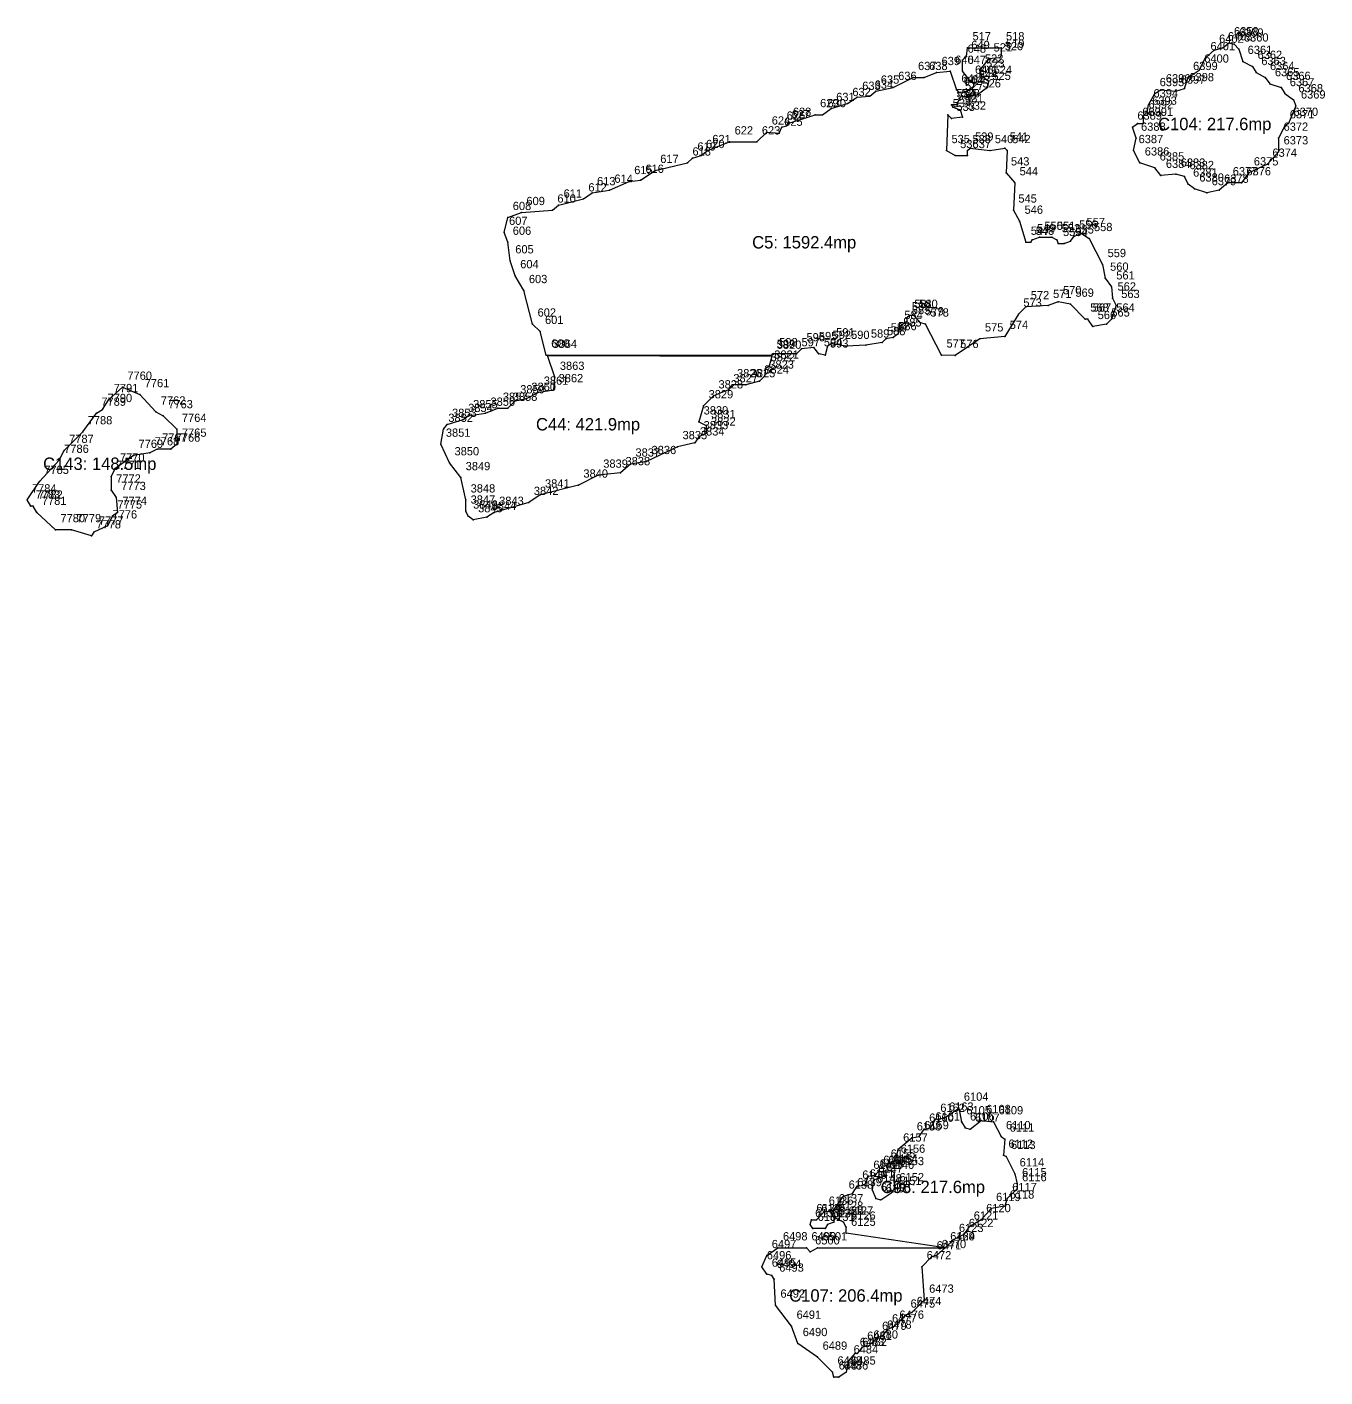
# Model space of a CAD drawing. Header units: metres. Extents: x 390529 to 391464, y 585067 to 585881.
# Drawn here: x 391027.5 to 391184.7, y 585491.4 to 585654.8 of the extents above; entities that cross this region are included whole.
import ezdxf
from ezdxf.enums import TextEntityAlignment as Align

# ---------------------------------------------------------------- set-up
doc = ezdxf.new("R2010")
doc.units = ezdxf.units.M
for name, color, linetype in [('1CC', 1, 'Continuous'), ('NUMERE_PCT', 2, 'Continuous'), ('TEXTE', 7, 'Continuous'), ('VARFURI', 4, 'Continuous')]:
    doc.layers.add(name, color=color, linetype=linetype)

msp = doc.modelspace()

# ---------------------------------------------------------------- linework, layer by layer
at = {"layer": '1CC', "color": 1}
for points in [[(391173.047, 585652.905), (391173.647, 585652.755), (391174.247, 585652.155), (391174.697, 585650.655), (391175.897, 585650.055), (391176.347, 585649.305), (391177.397, 585648.705), (391177.997, 585647.955), (391179.347, 585647.505), (391179.797, 585646.755), (391180.847, 585646.005), (391181.147, 585645.255), (391180.247, 585643.155), (391179.797, 585642.855), (391179.047, 585641.355), (391179.047, 585639.705), (391177.697, 585638.205), (391175.447, 585637.155), (391174.547, 585635.955), (391172.897, 585635.955), (391171.847, 585635.055), (391170.347, 585634.755), (391168.847, 585635.205), (391168.097, 585635.805), (391167.647, 585636.705), (391166.597, 585637.005), (391164.797, 585636.855), (391164.047, 585637.755), (391162.247, 585638.355), (391161.497, 585639.855), (391161.797, 585641.355), (391161.347, 585642.705), (391161.947, 585643.155), (391162.697, 585643.155), (391162.697, 585644.055), (391163.147, 585644.505), (391163.297, 585645.405), (391164.047, 585646.755), (391164.797, 585647.205), (391166.597, 585647.055), (391167.647, 585647.355), (391168.097, 585648.705), (391169.447, 585649.605), (391170.197, 585651.105), (391171.247, 585652.005), (391172.297, 585652.305), (391173.047, 585652.905)], [(391141.397, 585652.305), (391145.447, 585652.305), (391145.447, 585651.405), (391145.297, 585651.105), (391143.947, 585650.955), (391142.897, 585649.605), (391143.047, 585649.005), (391143.947, 585648.255), (391143.797, 585647.505), (391142.597, 585646.605), (391140.497, 585646.305), (391140.047, 585645.405), (391139.447, 585645.405), (391139.597, 585645.105), (391140.497, 585644.805), (391140.797, 585643.905), (391139.447, 585643.755), (391138.997, 585644.205), (391138.847, 585639.855), (391139.897, 585639.255), (391141.397, 585639.255), (391141.397, 585639.855), (391141.697, 585640.155), (391144.097, 585639.855), (391145.897, 585640.155), (391146.197, 585639.855), (391146.047, 585637.155), (391147.097, 585635.955), (391146.947, 585632.655), (391147.697, 585631.305), (391148.447, 585628.755), (391149.047, 585628.755), (391149.197, 585629.055), (391150.097, 585629.355), (391151.597, 585629.355), (391152.197, 585629.055), (391152.347, 585628.605), (391153.097, 585628.605), (391153.847, 585628.905), (391154.297, 585629.505), (391155.197, 585629.805), (391156.097, 585629.205), (391157.747, 585626.055), (391158.047, 585624.405), (391158.797, 585623.355), (391158.947, 585622.005), (391159.397, 585621.105), (391158.797, 585619.455), (391158.197, 585618.855), (391156.547, 585618.555), (391155.947, 585619.455), (391155.647, 585619.455), (391153.847, 585621.255), (391152.347, 585621.555), (391151.147, 585621.105), (391148.447, 585620.955), (391147.547, 585620.055), (391145.897, 585617.355), (391142.897, 585617.055), (391139.897, 585615.05), (391138.247, 585615.105), (391136.297, 585618.855), (391135.697, 585619.005), (391134.947, 585619.905), (391134.347, 585619.905), (391134.047, 585619.605), (391134.047, 585619.155), (391133.147, 585618.555), (391132.997, 585617.655), (391132.397, 585617.205), (391131.497, 585617.055), (391131.047, 585616.605), (391129.097, 585616.305), (391126.697, 585616.155), (391124.897, 585616.455), (391124.447, 585616.155), (391124.147, 585615.105), (391123.397, 585615.255), (391122.797, 585616.005), (391121.297, 585615.855), (391120.697, 585615.255), (391117.997, 585615.255), (391117.697, 585615.05), (391090.397, 585615.105), (391089.647, 585617.955), (391088.747, 585618.855), (391087.697, 585622.905), (391086.647, 585624.705), (391086.047, 585626.505), (391085.747, 585628.755), (391085.297, 585629.955), (391085.747, 585631.755), (391087.397, 585632.355), (391091.147, 585632.655), (391091.897, 585633.255), (391094.897, 585634.005), (391095.947, 585634.755), (391098.047, 585635.055), (391100.447, 585636.105), (391101.797, 585636.255), (391103.597, 585637.455), (391107.497, 585638.355), (391108.097, 585638.955), (391109.147, 585639.255), (391109.897, 585639.855), (391112.597, 585640.905), (391115.897, 585640.905), (391117.097, 585642.105), (391118.597, 585641.955), (391118.897, 585642.705), (391119.497, 585642.855), (391119.647, 585643.155), (391122.947, 585644.205), (391123.847, 585644.205), (391124.897, 585644.955), (391126.847, 585645.555), (391128.047, 585646.305), (391129.547, 585646.455), (391130.297, 585647.055), (391132.397, 585647.505), (391134.797, 585648.705), (391136.147, 585648.705), (391137.647, 585649.305), (391139.297, 585649.455), (391140.047, 585647.205), (391140.347, 585646.905), (391141.247, 585647.055), (391142.147, 585647.655), (391142.147, 585648.105), (391141.697, 585648.255), (391140.797, 585649.455), (391140.797, 585650.805), (391141.247, 585651.255), (391141.397, 585652.305)], [(391117.697, 585614.955), (391117.397, 585613.755), (391116.947, 585613.455), (391116.797, 585612.555), (391116.197, 585611.955), (391114.547, 585611.505), (391112.897, 585611.505), (391112.447, 585610.905), (391110.647, 585610.155), (391109.447, 585608.955), (391108.847, 585607.005), (391109.747, 585606.555), (391109.747, 585605.655), (391108.847, 585605.205), (391108.397, 585604.455), (391106.297, 585604.005), (391102.547, 585602.205), (391100.597, 585601.905), (391099.397, 585600.855), (391096.697, 585600.555), (391094.297, 585599.355), (391089.647, 585598.155), (391088.297, 585597.255), (391084.097, 585596.055), (391083.197, 585595.455), (391081.547, 585595.155), (391080.947, 585595.605), (391080.647, 585596.205), (391080.647, 585597.555), (391080.047, 585600.255), (391078.697, 585602.055), (391077.647, 585604.305), (391077.947, 585606.105), (391078.397, 585606.705), (391080.347, 585607.305), (391080.947, 585607.755), (391083.047, 585608.055), (391084.547, 585608.655), (391085.747, 585608.655), (391086.647, 585609.555), (391087.997, 585609.855), (391089.497, 585610.605), (391091.297, 585610.905), (391091.447, 585612.405), (391090.547, 585615.05), (391117.697, 585614.955)], [(391039.097, 585611.205), (391041.197, 585610.305), (391043.147, 585608.205), (391044.047, 585607.755), (391045.697, 585606.105), (391045.697, 585604.305), (391044.947, 585603.705), (391043.297, 585603.705), (391042.397, 585603.255), (391040.447, 585602.955), (391038.197, 585601.305), (391037.747, 585600.405), (391037.747, 585598.755), (391038.347, 585597.855), (391038.497, 585596.055), (391037.897, 585595.605), (391037.297, 585594.405), (391035.647, 585593.655), (391035.347, 585593.205), (391032.947, 585593.955), (391030.997, 585593.955), (391028.747, 585596.055), (391028.297, 585596.805), (391027.997, 585596.805), (391027.547, 585597.555), (391029.047, 585599.805), (391031.447, 585602.355), (391032.047, 585603.555), (391034.297, 585605.805), (391035.947, 585608.055), (391036.697, 585608.505), (391037.447, 585609.705), (391039.097, 585611.205)], [(391140.347, 585523.91), (391140.647, 585522.26), (391141.097, 585521.51), (391141.697, 585521.36), (391143.047, 585522.41), (391144.547, 585522.26), (391145.447, 585520.46), (391145.897, 585520.16), (391145.747, 585518.21), (391146.047, 585518.06), (391147.097, 585515.96), (391147.397, 585514.76), (391147.397, 585514.16), (391146.197, 585512.96), (391145.897, 585512.06), (391144.247, 585511.76), (391143.047, 585510.41), (391141.547, 585509.51), (391140.947, 585508.61), (391139.747, 585508.01), (391138.697, 585507), (391126.697, 585508.76), (391126.697, 585509.51), (391126.397, 585510.11), (391125.197, 585510.71), (391125.197, 585510.11), (391124.447, 585509.81), (391124.147, 585509.36), (391122.647, 585509.36), (391122.347, 585509.81), (391122.497, 585510.41), (391123.097, 585510.41), (391123.997, 585511.31), (391125.197, 585511.61), (391126.397, 585513.26), (391127.447, 585513.56), (391128.047, 585514.46), (391128.947, 585514.61), (391129.397, 585515.66), (391130.147, 585515.81), (391130.597, 585516.26), (391131.197, 585516.26), (391131.347, 585515.66), (391129.997, 585515.21), (391129.847, 585514.01), (391130.297, 585512.96), (391130.897, 585512.81), (391132.247, 585513.71), (391132.547, 585514.16), (391132.547, 585516.11), (391131.797, 585516.41), (391131.497, 585517.01), (391132.697, 585517.61), (391132.997, 585518.96), (391134.647, 585520.31), (391135.547, 585520.46), (391136.147, 585521.36), (391136.897, 585521.51), (391137.497, 585522.56), (391138.547, 585522.71), (391140.347, 585523.91)], [(391138.697, 585507), (391137.647, 585506.06), (391137.047, 585505.91), (391135.847, 585504.71), (391136.147, 585500.66), (391134.647, 585499.16), (391133.897, 585498.86), (391132.547, 585497.51), (391131.647, 585497.06), (391131.047, 585496.31), (391130.447, 585496.16), (391129.397, 585495.11), (391128.647, 585494.96), (391128.047, 585494.21), (391127.747, 585494.21), (391126.997, 585493.31), (391126.697, 585491.96), (391125.797, 585491.36), (391125.197, 585491.36), (391125.047, 585491.96), (391123.247, 585493.76), (391120.847, 585495.41), (391120.097, 585497.51), (391118.147, 585500.06), (391117.997, 585503.21), (391117.697, 585503.66), (391117.097, 585503.81), (391116.497, 585504.71), (391117.097, 585506.06), (391118.447, 585507), (391121.897, 585507), (391122.347, 585506.51), (391123.247, 585507), (391138.697, 585507)]]:
    msp.add_lwpolyline(points, close=True, dxfattribs=at)
at = {"layer": 'VARFURI', "color": 4}
for p in [(391173.047, 585652.905), (391173.647, 585652.755), (391140.797, 585650.805), (391141.247, 585651.255), (391141.397, 585652.305), (391143.947, 585650.955), (391145.297, 585651.105), (391145.447, 585652.305), (391145.447, 585651.405), (391170.197, 585651.105), (391171.247, 585652.005), (391172.297, 585652.305), (391174.247, 585652.155), (391137.647, 585649.305), (391139.297, 585649.455), (391140.797, 585649.455), (391142.897, 585649.605), (391169.447, 585649.605), (391174.697, 585650.655), (391175.897, 585650.055), (391176.347, 585649.305), (391132.397, 585647.505), (391134.797, 585648.705), (391136.147, 585648.705), (391141.697, 585648.255), (391142.147, 585648.105), (391142.147, 585647.655), (391143.047, 585649.005), (391143.797, 585647.505), (391143.947, 585648.255), (391168.097, 585648.705), (391177.397, 585648.705), (391177.997, 585647.955), (391179.347, 585647.505), (391128.047, 585646.305), (391129.547, 585646.455), (391130.297, 585647.055), (391140.047, 585647.205), (391140.347, 585646.905), (391140.497, 585646.305), (391141.247, 585647.055), (391142.597, 585646.605), (391164.047, 585646.755), (391164.797, 585647.205), (391166.597, 585647.055), (391167.647, 585647.355), (391179.797, 585646.755), (391180.847, 585646.005), (391122.947, 585644.205), (391123.847, 585644.205), (391124.897, 585644.955), (391126.847, 585645.555), (391138.997, 585644.205), (391139.447, 585645.405), (391139.597, 585645.105), (391140.047, 585645.405), (391140.497, 585644.805), (391163.147, 585644.505), (391163.297, 585645.405), (391181.147, 585645.255), (391118.897, 585642.705), (391119.497, 585642.855), (391119.647, 585643.155), (391139.447, 585643.755), (391140.797, 585643.905), (391161.347, 585642.705), (391161.947, 585643.155), (391162.697, 585644.055), (391162.697, 585643.155), (391179.797, 585642.855), (391180.247, 585643.155), (391112.597, 585640.905), (391115.897, 585640.905), (391117.097, 585642.105), (391118.597, 585641.955), (391161.797, 585641.355), (391179.047, 585641.355), (391109.147, 585639.255), (391109.897, 585639.855), (391138.847, 585639.855), (391139.897, 585639.255), (391141.397, 585639.855), (391141.397, 585639.255), (391141.697, 585640.155), (391144.097, 585639.855), (391145.897, 585640.155), (391146.197, 585639.855), (391161.497, 585639.855), (391179.047, 585639.705), (391107.497, 585638.355), (391108.097, 585638.955), (391162.247, 585638.355), (391164.047, 585637.755), (391177.697, 585638.205), (391100.447, 585636.105), (391101.797, 585636.255), (391103.597, 585637.455), (391146.047, 585637.155), (391164.797, 585636.855), (391166.597, 585637.005), (391167.647, 585636.705), (391175.447, 585637.155), (391095.947, 585634.755), (391098.047, 585635.055), (391147.097, 585635.955), (391168.097, 585635.805), (391168.847, 585635.205), (391170.347, 585634.755), (391171.847, 585635.055), (391172.897, 585635.955), (391174.547, 585635.955), (391091.897, 585633.255), (391094.897, 585634.005), (391085.747, 585631.755), (391087.397, 585632.355), (391091.147, 585632.655), (391146.947, 585632.655), (391147.697, 585631.305), (391085.297, 585629.955), (391154.297, 585629.505), (391155.197, 585629.805), (391085.747, 585628.755), (391148.447, 585628.755), (391149.047, 585628.755), (391149.197, 585629.055), (391150.097, 585629.355), (391151.597, 585629.355), (391152.197, 585629.055), (391152.347, 585628.605), (391153.097, 585628.605), (391153.847, 585628.905), (391156.097, 585629.205), (391086.047, 585626.505), (391086.647, 585624.705), (391157.747, 585626.055), (391087.697, 585622.905), (391158.047, 585624.405), (391158.797, 585623.355), (391152.347, 585621.555), (391158.947, 585622.005), (391134.347, 585619.905), (391134.947, 585619.905), (391147.547, 585620.055), (391148.447, 585620.955), (391151.147, 585621.105), (391153.847, 585621.255), (391159.397, 585621.105), (391088.747, 585618.855), (391133.147, 585618.555), (391134.047, 585619.605), (391134.047, 585619.155), (391135.697, 585619.005), (391136.297, 585618.855), (391155.647, 585619.455), (391155.947, 585619.455), (391156.547, 585618.555), (391158.197, 585618.855), (391158.797, 585619.455), (391089.647, 585617.955), (391124.897, 585616.455), (391131.047, 585616.605), (391131.497, 585617.055), (391132.397, 585617.205), (391132.997, 585617.655), (391142.897, 585617.055), (391145.897, 585617.355), (391090.397, 585615.105), (391090.547, 585615.05), (391117.697, 585615.05), (391117.697, 585614.955), (391117.997, 585615.255), (391120.697, 585615.255), (391121.297, 585615.855), (391122.797, 585616.005), (391123.397, 585615.255), (391124.147, 585615.105), (391124.447, 585616.155), (391126.697, 585616.155), (391129.097, 585616.305), (391138.247, 585615.105), (391139.897, 585615.05), (391116.947, 585613.455), (391117.397, 585613.755), (391091.447, 585612.405), (391112.897, 585611.505), (391114.547, 585611.505), (391116.197, 585611.955), (391116.797, 585612.555), (391039.097, 585611.205), (391041.197, 585610.305), (391087.997, 585609.855), (391089.497, 585610.605), (391091.297, 585610.905), (391110.647, 585610.155), (391112.447, 585610.905), (391036.697, 585608.505), (391037.447, 585609.705), (391043.147, 585608.205), (391084.547, 585608.655), (391085.747, 585608.655), (391086.647, 585609.555), (391109.447, 585608.955), (391035.947, 585608.055), (391044.047, 585607.755), (391078.397, 585606.705), (391080.347, 585607.305), (391080.947, 585607.755), (391083.047, 585608.055), (391108.847, 585607.005), (391109.747, 585606.555), (391034.297, 585605.805), (391045.697, 585606.105), (391077.947, 585606.105), (391108.847, 585605.205), (391109.747, 585605.655), (391032.047, 585603.555), (391043.297, 585603.705), (391044.947, 585603.705), (391045.697, 585604.305), (391077.647, 585604.305), (391106.297, 585604.005), (391108.397, 585604.455), (391031.447, 585602.355), (391040.447, 585602.955), (391042.397, 585603.255), (391078.697, 585602.055), (391100.597, 585601.905), (391102.547, 585602.205), (391037.747, 585600.405), (391038.197, 585601.305), (391080.047, 585600.255), (391096.697, 585600.555), (391099.397, 585600.855), (391029.047, 585599.805), (391037.747, 585598.755), (391094.297, 585599.355), (391027.547, 585597.555), (391027.997, 585596.805), (391028.297, 585596.805), (391038.347, 585597.855), (391080.647, 585597.555), (391088.297, 585597.255), (391089.647, 585598.155), (391028.747, 585596.055), (391037.897, 585595.605), (391038.497, 585596.055), (391080.647, 585596.205), (391080.947, 585595.605), (391081.547, 585595.155), (391083.197, 585595.455), (391084.097, 585596.055), (391030.997, 585593.955), (391032.947, 585593.955), (391035.647, 585593.655), (391037.297, 585594.405), (391035.347, 585593.205), (391140.347, 585523.91), (391137.497, 585522.56), (391138.547, 585522.71), (391140.647, 585522.26), (391143.047, 585522.41), (391144.547, 585522.26), (391134.647, 585520.31), (391135.547, 585520.46), (391136.147, 585521.36), (391136.897, 585521.51), (391141.097, 585521.51), (391141.697, 585521.36), (391145.447, 585520.46), (391145.897, 585520.16), (391132.997, 585518.96), (391131.497, 585517.01), (391132.697, 585517.61), (391145.747, 585518.21), (391146.047, 585518.06), (391129.397, 585515.66), (391129.997, 585515.21), (391130.147, 585515.81), (391130.597, 585516.26), (391131.197, 585516.26), (391131.347, 585515.66), (391131.797, 585516.41), (391132.547, 585516.11), (391147.097, 585515.96), (391127.447, 585513.56), (391128.047, 585514.46), (391128.947, 585514.61), (391129.847, 585514.01), (391132.247, 585513.71), (391132.547, 585514.16), (391147.397, 585514.76), (391147.397, 585514.16), (391126.397, 585513.26), (391130.297, 585512.96), (391130.897, 585512.81), (391144.247, 585511.76), (391145.897, 585512.06), (391146.197, 585512.96), (391122.497, 585510.41), (391123.097, 585510.41), (391123.997, 585511.31), (391125.197, 585511.61), (391125.197, 585510.71), (391125.197, 585510.11), (391126.397, 585510.11), (391143.047, 585510.41), (391122.347, 585509.81), (391122.647, 585509.36), (391124.147, 585509.36), (391124.447, 585509.81), (391126.697, 585509.51), (391126.697, 585508.76), (391140.947, 585508.61), (391141.547, 585509.51), (391118.447, 585507), (391121.897, 585507), (391123.247, 585507), (391138.697, 585507), (391138.697, 585507), (391139.747, 585508.01), (391117.097, 585506.06), (391122.347, 585506.51), (391137.047, 585505.91), (391137.647, 585506.06), (391116.497, 585504.71), (391117.097, 585503.81), (391117.697, 585503.66), (391135.847, 585504.71), (391117.997, 585503.21), (391136.147, 585500.66), (391118.147, 585500.06), (391133.897, 585498.86), (391134.647, 585499.16), (391120.097, 585497.51), (391131.647, 585497.06), (391132.547, 585497.51), (391120.847, 585495.41), (391130.447, 585496.16), (391131.047, 585496.31), (391127.747, 585494.21), (391128.047, 585494.21), (391128.647, 585494.96), (391129.397, 585495.11), (391123.247, 585493.76), (391126.997, 585493.31), (391125.047, 585491.96), (391125.197, 585491.36), (391125.797, 585491.36), (391126.697, 585491.96)]:
    msp.add_point(p, dxfattribs=at)

# ---------------------------------------------------------------- texts
at = {"layer": 'NUMERE_PCT', "color": 2}
for s, p in [('517', (391141.997, 585652.905)), ('518', (391146.047, 585652.905)), ('6403', (391172.897, 585652.905)), ('6358', (391173.647, 585653.505)), ('6359', (391174.247, 585653.355)), ('6360', (391174.847, 585652.755)), ('648', (391141.397, 585651.405)), ('649', (391141.847, 585651.855)), ('521', (391144.547, 585651.555)), ('520', (391145.897, 585651.705)), ('519', (391146.047, 585652.005)), ('6401', (391170.797, 585651.705)), ('6402', (391171.847, 585652.605)), ('6361', (391175.297, 585651.255)), ('639', (391138.247, 585649.905)), ('640', (391139.897, 585650.055)), ('647', (391141.397, 585650.055)), ('522', (391143.497, 585650.205)), ('523', (391143.647, 585649.605)), ('6400', (391170.047, 585650.205)), ('6362', (391176.497, 585650.655)), ('6363', (391176.947, 585649.905)), ('636', (391132.997, 585648.105)), ('637', (391135.397, 585649.305)), ('638', (391136.747, 585649.305)), ('641', (391140.647, 585647.805)), ('646', (391142.297, 585648.855)), ('645', (391142.747, 585648.705)), ('644', (391142.747, 585648.255)), ('525', (391144.397, 585648.105)), ('524', (391144.547, 585648.855)), ('6396', (391165.397, 585647.805)), ('6398', (391168.247, 585647.955)), ('6399', (391168.697, 585649.305)), ('6364', (391177.997, 585649.305)), ('6365', (391178.597, 585648.555)), ('6366', (391179.947, 585648.105)), ('632', (391127.447, 585646.155)), ('633', (391128.647, 585646.905)), ('634', (391130.147, 585647.055)), ('635', (391130.897, 585647.655)), ('642', (391140.947, 585647.505)), ('527', (391141.097, 585646.905)), ('643', (391141.847, 585647.655)), ('526', (391143.197, 585647.205)), ('6395', (391164.647, 585647.355)), ('6397', (391167.197, 585647.655)), ('6367', (391180.397, 585647.355)), ('6368', (391181.447, 585646.605)), ('629', (391123.547, 585644.805)), ('630', (391124.447, 585644.805)), ('631', (391125.497, 585645.555)), ('534', (391139.597, 585644.805)), ('529', (391140.047, 585646.005)), ('530', (391140.197, 585645.705)), ('528', (391140.647, 585646.005)), ('531', (391141.097, 585645.405)), ('532', (391141.397, 585644.505)), ('6392', (391163.297, 585644.655)), ('6393', (391163.747, 585645.105)), ('6394', (391163.897, 585646.005)), ('6369', (391181.747, 585645.855)), ('626', (391119.497, 585643.305)), ('627', (391120.097, 585643.455)), ('628', (391120.247, 585643.755)), ('533', (391140.047, 585644.355)), ('6389', (391161.947, 585643.305)), ('6390', (391162.547, 585643.755)), ('6391', (391163.297, 585643.755)), ('6371', (391180.397, 585643.455)), ('6370', (391180.847, 585643.755)), ('622', (391113.197, 585641.505)), ('623', (391116.497, 585641.505)), ('624', (391117.697, 585642.705)), ('625', (391119.197, 585642.555)), ('6388', (391162.397, 585641.955)), ('6372', (391179.647, 585641.955)), ('620', (391109.747, 585639.855)), ('621', (391110.497, 585640.455)), ('535', (391139.447, 585640.455)), ('536', (391140.497, 585639.855)), ('538', (391141.997, 585640.455)), ('537', (391141.997, 585639.855)), ('539', (391142.297, 585640.755)), ('540', (391144.697, 585640.455)), ('541', (391146.497, 585640.755)), ('542', (391146.797, 585640.455)), ('6387', (391162.097, 585640.455)), ('6373', (391179.647, 585640.305)), ('617', (391104.197, 585638.055)), ('618', (391108.097, 585638.955)), ('619', (391108.697, 585639.555)), ('6386', (391162.847, 585638.955)), ('6385', (391164.647, 585638.355)), ('6374', (391178.297, 585638.805)), ('615', (391101.047, 585636.705)), ('616', (391102.397, 585636.855)), ('543', (391146.647, 585637.755)), ('544', (391147.697, 585636.555)), ('6384', (391165.397, 585637.455)), ('6383', (391167.197, 585637.605)), ('6382', (391168.247, 585637.305)), ('6381', (391168.697, 585636.405)), ('6377', (391173.497, 585636.555)), ('6376', (391175.147, 585636.555)), ('6375', (391176.047, 585637.755)), ('613', (391096.547, 585635.355)), ('614', (391098.647, 585635.655)), ('6380', (391169.447, 585635.805)), ('6379', (391170.947, 585635.355)), ('6378', (391172.447, 585635.655)), ('610', (391091.747, 585633.255)), ('611', (391092.497, 585633.855)), ('612', (391095.497, 585634.605)), ('545', (391147.547, 585633.255)), ('608', (391086.347, 585632.355)), ('609', (391087.997, 585632.955)), ('546', (391148.297, 585631.905)), ('607', (391085.897, 585630.555)), ('550', (391150.697, 585629.955)), ('551', (391152.197, 585629.955)), ('556', (391154.897, 585630.105)), ('557', (391155.797, 585630.405)), ('558', (391156.697, 585629.805)), ('606', (391086.347, 585629.355)), ('547', (391149.047, 585629.355)), ('548', (391149.647, 585629.355)), ('549', (391149.797, 585629.655)), ('552', (391152.797, 585629.655)), ('553', (391152.947, 585629.205)), ('554', (391153.697, 585629.205)), ('555', (391154.447, 585629.505)), ('605', (391086.647, 585627.105)), ('559', (391158.347, 585626.655)), ('604', (391087.247, 585625.305)), ('560', (391158.647, 585625.005)), ('603', (391088.297, 585623.505)), ('561', (391159.397, 585623.955)), ('571', (391151.747, 585621.705)), ('570', (391152.947, 585622.155)), ('569', (391154.447, 585621.855)), ('562', (391159.547, 585622.605)), ('563', (391159.997, 585621.705)), ('582', (391134.647, 585620.205)), ('581', (391134.947, 585620.505)), ('580', (391135.547, 585620.505)), ('573', (391148.147, 585620.655)), ('572', (391149.047, 585621.555)), ('568', (391156.247, 585620.055)), ('567', (391156.547, 585620.055)), ('564', (391159.397, 585620.055)), ('602', (391089.347, 585619.455)), ('601', (391090.247, 585618.555)), ('584', (391133.747, 585619.155)), ('583', (391134.647, 585619.755)), ('579', (391136.297, 585619.605)), ('578', (391136.897, 585619.455)), ('566', (391157.147, 585619.155)), ('565', (391158.797, 585619.455)), ('592', (391125.047, 585616.755)), ('591', (391125.497, 585617.055)), ('590', (391127.297, 585616.755)), ('589', (391129.697, 585616.905)), ('588', (391131.647, 585617.205)), ('587', (391132.097, 585617.655)), ('586', (391132.997, 585617.805)), ('585', (391133.597, 585618.255)), ('575', (391143.497, 585617.655)), ('574', (391146.497, 585617.955)), ('600', (391090.997, 585615.705)), ('3864', (391091.147, 585615.65)), ('3820', (391118.297, 585615.555)), ('599', (391118.297, 585615.65)), ('598', (391118.597, 585615.855)), ('597', (391121.297, 585615.855)), ('596', (391121.897, 585616.455)), ('595', (391123.397, 585616.605)), ('594', (391123.997, 585615.855)), ('593', (391124.747, 585615.705)), ('577', (391138.847, 585615.705)), ('576', (391140.497, 585615.65)), ('3822', (391117.547, 585614.055)), ('3821', (391117.997, 585614.355)), ('7760', (391039.697, 585611.805)), ('3863', (391092.047, 585613.005)), ('3826', (391113.497, 585612.105)), ('3825', (391115.147, 585612.105)), ('3824', (391116.797, 585612.555)), ('3823', (391117.397, 585613.155)), ('7791', (391038.047, 585610.305)), ('7761', (391041.797, 585610.905)), ('3859', (391087.247, 585610.155)), ('3860', (391088.597, 585610.455)), ('3861', (391090.097, 585611.205)), ('3862', (391091.897, 585611.505)), ('3828', (391111.247, 585610.755)), ('3827', (391113.047, 585611.505)), ('7789', (391036.547, 585608.655)), ('7790', (391037.297, 585609.105)), ('7762', (391043.747, 585608.805)), ('3856', (391083.647, 585608.655)), ('3857', (391085.147, 585609.255)), ('3858', (391086.347, 585609.255)), ('3829', (391110.047, 585609.555)), ('7763', (391044.647, 585608.355)), ('3853', (391078.997, 585607.305)), ('3854', (391080.947, 585607.905)), ('3855', (391081.547, 585608.355)), ('3830', (391109.447, 585607.605)), ('3831', (391110.347, 585607.155)), ('7788', (391034.897, 585606.405)), ('7764', (391046.297, 585606.705)), ('3852', (391078.547, 585606.705)), ('3833', (391109.447, 585605.805)), ('3832', (391110.347, 585606.255)), ('7787', (391032.647, 585604.155)), ('7768', (391042.997, 585603.855)), ('7767', (391043.897, 585604.305)), ('7766', (391045.547, 585604.305)), ('7765', (391046.297, 585604.905)), ('3851', (391078.247, 585604.905)), ('3835', (391106.897, 585604.605)), ('3834', (391108.997, 585605.055)), ('7786', (391032.047, 585602.955)), ('7769', (391041.047, 585603.555)), ('3850', (391079.297, 585602.655)), ('3837', (391101.197, 585602.505)), ('3836', (391103.147, 585602.805)), ('7785', (391029.647, 585600.405)), ('7771', (391038.347, 585601.005)), ('7770', (391038.797, 585601.905)), ('3849', (391080.647, 585600.855)), ('3839', (391097.297, 585601.155)), ('3838', (391099.997, 585601.455)), ('7772', (391038.347, 585599.355)), ('3841', (391090.247, 585598.755)), ('3840', (391094.897, 585599.955)), ('7784', (391028.147, 585598.155)), ('7783', (391028.597, 585597.405)), ('7782', (391028.897, 585597.405)), ('7773', (391038.947, 585598.455)), ('3848', (391081.247, 585598.155)), ('3842', (391088.897, 585597.855)), ('7781', (391029.347, 585596.655)), ('7775', (391038.497, 585596.205)), ('7774', (391039.097, 585596.655)), ('3847', (391081.247, 585596.805)), ('3846', (391081.547, 585596.205)), ('3845', (391082.147, 585595.755)), ('3844', (391083.797, 585596.055)), ('3843', (391084.697, 585596.655)), ('7780', (391031.597, 585594.555)), ('7779', (391033.547, 585594.555)), ('7778', (391035.947, 585593.805)), ('7777', (391036.247, 585594.255)), ('7776', (391037.897, 585595.005)), ('6104', (391140.947, 585524.51)), ('6160', (391136.747, 585521.96)), ('6161', (391137.497, 585522.11)), ('6162', (391138.097, 585523.16)), ('6163', (391139.147, 585523.31)), ('6105', (391141.247, 585522.86)), ('6106', (391141.697, 585522.11)), ('6107', (391142.297, 585521.96)), ('6108', (391143.647, 585523.01)), ('6109', (391145.147, 585522.86)), ('6158', (391135.247, 585520.91)), ('6159', (391136.147, 585521.06)), ('6110', (391146.047, 585521.06)), ('6111', (391146.497, 585520.76)), ('6157', (391133.597, 585519.56)), ('6112', (391146.347, 585518.81)), ('6113', (391146.647, 585518.66)), ('6155', (391132.097, 585517.61)), ('6154', (391132.397, 585517.01)), ('6156', (391133.297, 585518.21)), ('6142', (391129.997, 585516.26)), ('6147', (391130.597, 585515.81)), ('6143', (391130.747, 585516.41)), ('6144', (391131.197, 585516.86)), ('6145', (391131.797, 585516.86)), ('6146', (391131.947, 585516.26)), ('6153', (391133.147, 585516.71)), ('6114', (391147.697, 585516.56)), ('6115', (391147.997, 585515.36)), ('6138', (391126.997, 585513.86)), ('6139', (391128.047, 585514.16)), ('6140', (391128.647, 585515.06)), ('6141', (391129.547, 585515.21)), ('6148', (391130.447, 585514.61)), ('6151', (391132.847, 585514.31)), ('6152', (391133.147, 585514.76)), ('6116', (391147.997, 585514.76)), ('6137', (391125.797, 585512.21)), ('6149', (391130.897, 585513.56)), ('6150', (391131.497, 585513.41)), ('6119', (391144.847, 585512.36)), ('6118', (391146.497, 585512.66)), ('6117', (391146.797, 585513.56)), ('6134', (391123.097, 585511.01)), ('6135', (391123.697, 585511.01)), ('6136', (391124.597, 585511.91)), ('6128', (391125.797, 585511.31)), ('6129', (391125.797, 585510.71)), ('6127', (391126.997, 585510.71)), ('6120', (391143.647, 585511.01)), ('6133', (391122.947, 585510.41)), ('6132', (391123.247, 585509.96)), ('6131', (391124.747, 585509.96)), ('6130', (391125.047, 585510.41)), ('6126', (391127.297, 585510.11)), ('6125', (391127.297, 585509.36)), ('6122', (391141.547, 585509.21)), ('6121', (391142.147, 585510.11)), ('6498', (391119.047, 585507.6)), ('6499', (391122.497, 585507.6)), ('6501', (391123.847, 585507.6)), ('6124', (391139.297, 585507.6)), ('6469', (391139.297, 585507.6)), ('6123', (391140.347, 585508.61)), ('6497', (391117.697, 585506.66)), ('6500', (391122.947, 585507.11)), ('6471', (391137.647, 585506.51)), ('6470', (391138.247, 585506.66)), ('6496', (391117.097, 585505.31)), ('6495', (391117.697, 585504.41)), ('6494', (391118.297, 585504.26)), ('6472', (391136.447, 585505.31)), ('6493', (391118.597, 585503.81)), ('6492', (391118.747, 585500.66)), ('6473', (391136.747, 585501.26)), ('6475', (391134.497, 585499.46)), ('6474', (391135.247, 585499.76)), ('6491', (391120.697, 585498.11)), ('6477', (391132.247, 585497.66)), ('6476', (391133.147, 585498.11)), ('6490', (391121.447, 585496.01)), ('6479', (391131.047, 585496.76)), ('6478', (391131.647, 585496.91)), ('6489', (391123.847, 585494.36)), ('6483', (391128.347, 585494.81)), ('6482', (391128.647, 585494.81)), ('6481', (391129.247, 585495.56)), ('6480', (391129.997, 585495.71)), ('6488', (391125.647, 585492.56)), ('6485', (391127.297, 585492.56)), ('6484', (391127.597, 585493.91)), ('6487', (391125.797, 585491.96)), ('6486', (391126.397, 585491.96))]:
    msp.add_text(s, height=1, dxfattribs=at).set_placement(p, align=Align.BOTTOM_LEFT)
at = {"layer": 'TEXTE', "color": 7}
for s, p in [('C104: 217.6mp', (391171.314, 585643.078)), ('C5: 1592.4mp', (391121.621, 585628.753)), ('C44: 421.9mp', (391095.456, 585606.721)), ('C143: 148.5mp', (391036.351, 585601.938)), ('C98: 217.6mp', (391137.206, 585514.38)), ('C107: 206.4mp', (391126.664, 585501.23))]:
    msp.add_text(s, height=1.5, dxfattribs=at).set_placement(p, align=Align.MIDDLE_CENTER)

doc.saveas('drawing.dxf')
